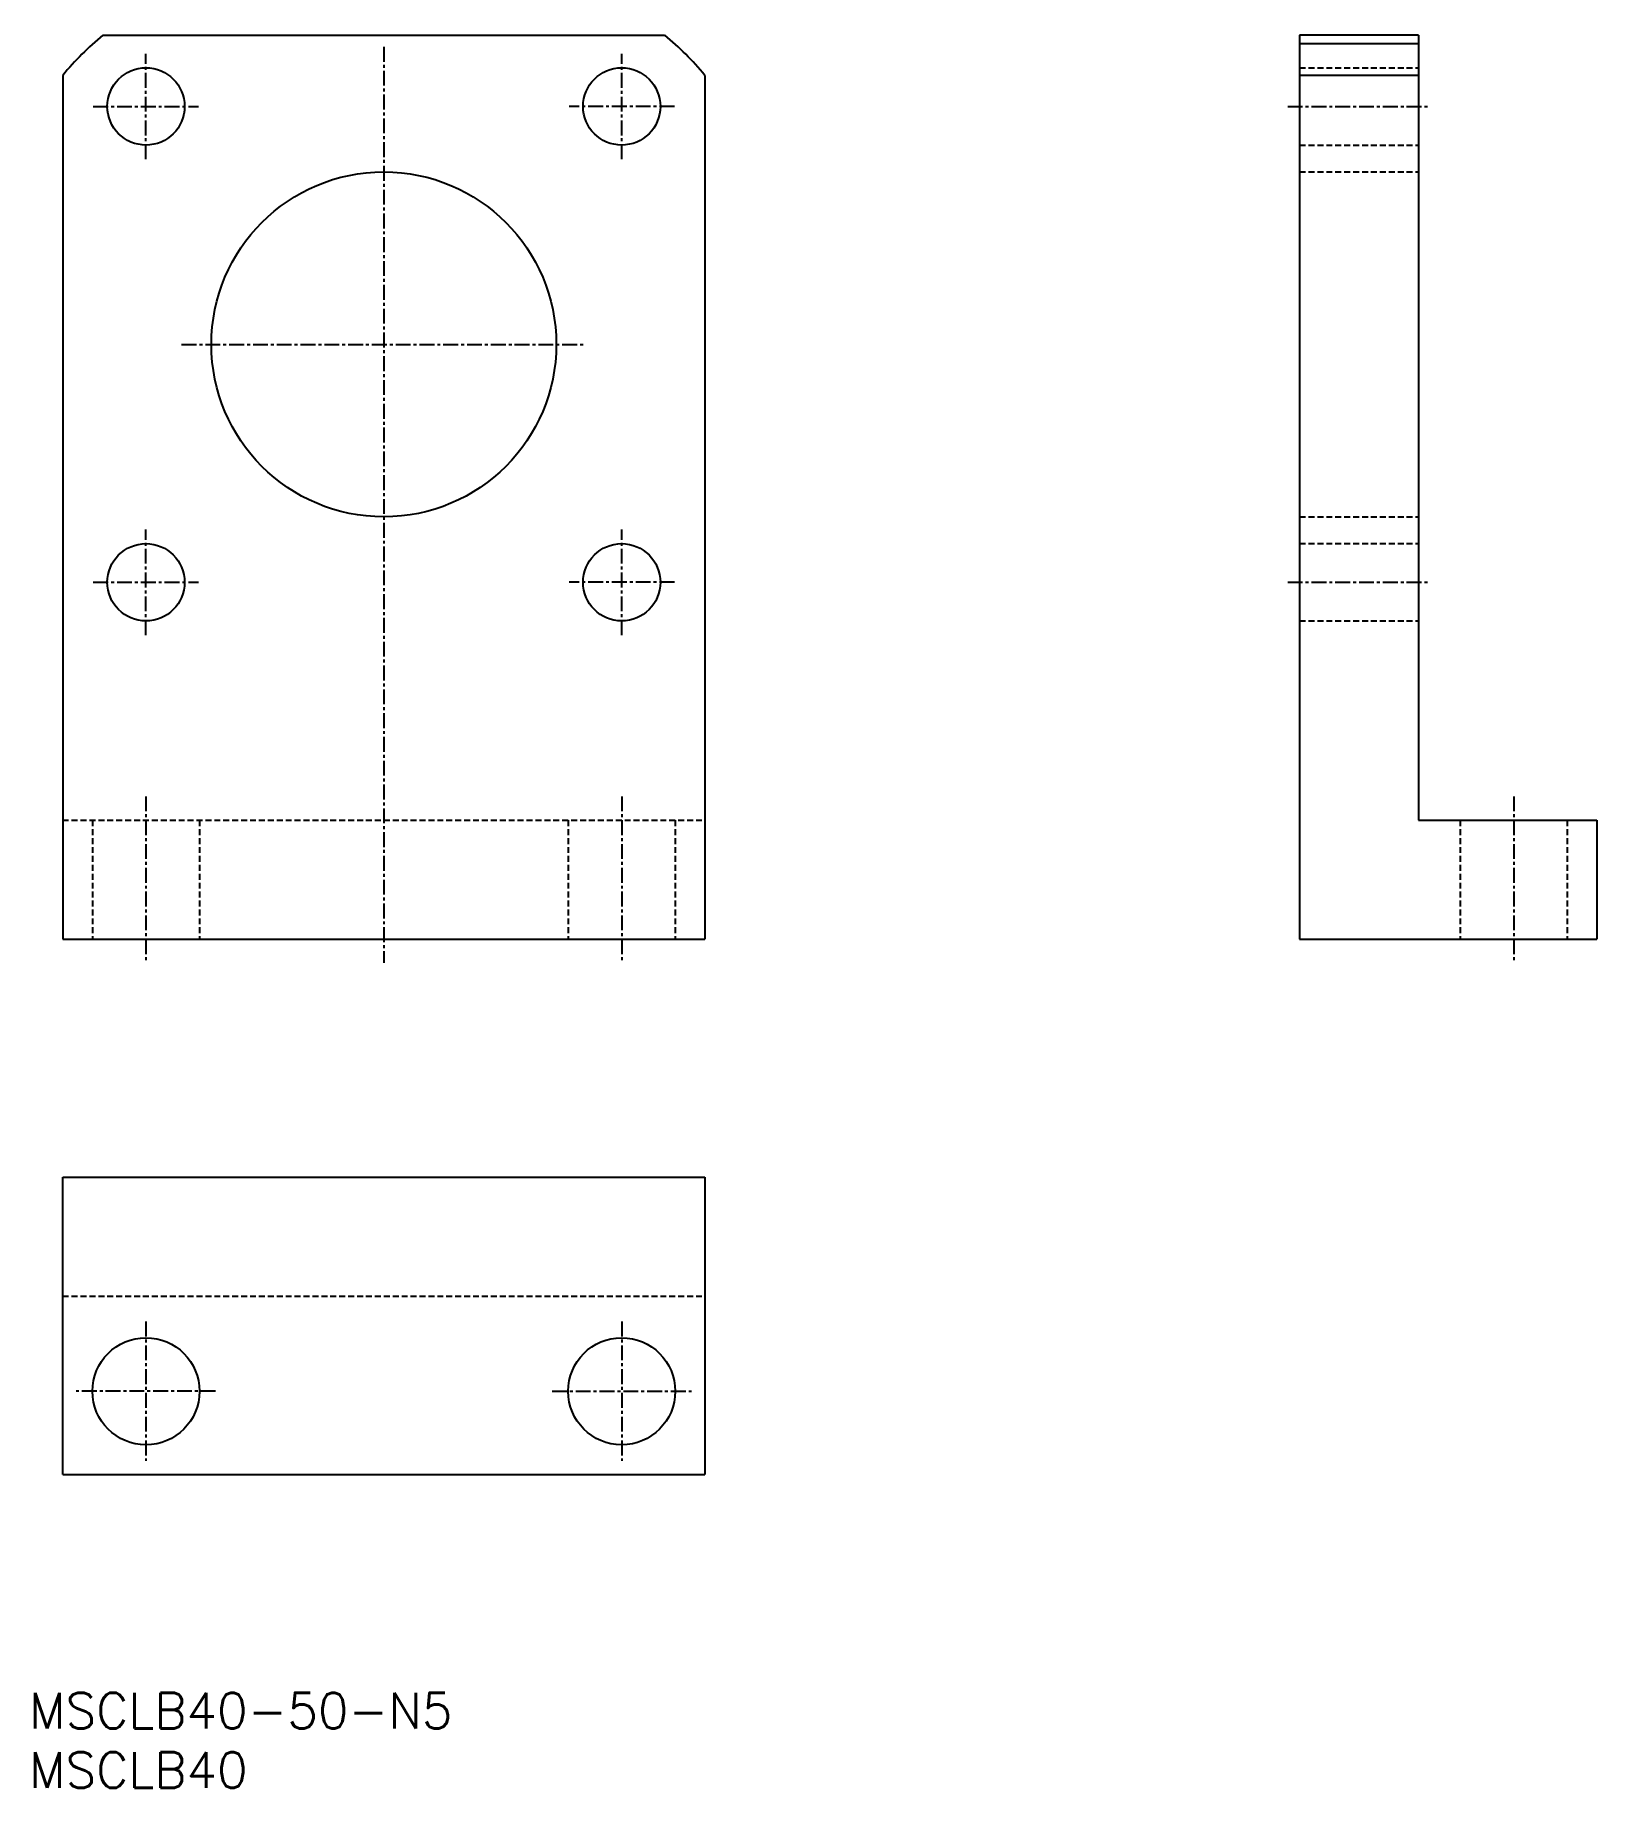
# Model space of a CAD drawing. Extents: x 97 to 228, y 15 to 162.
import ezdxf
from ezdxf.enums import TextEntityAlignment as Align

# ---------------------------------------------------------------- set-up
doc = ezdxf.new("R2010")
doc.units = 0
doc.linetypes.add('CENTER', pattern=[2, 1.25, -0.25, 0.25, -0.25])
doc.linetypes.add('DASHED', pattern=[0.75, 0.5, -0.25])
doc.layers.get('0').update_dxf_attribs({"linetype": 'CONTINUOUS'})
doc.layers.add('CENTER', color=1, linetype='CENTER')
doc.styles.get("Standard").update_dxf_attribs({"font": 'txt.shx', "bigfont": 'extfont.shx'})

msp = doc.modelspace()

# ---------------------------------------------------------------- linework, layer by layer
at = {"color": 7, "linetype": 'CONTINUOUS'}
for p, q in [((102.67, 162.39), (149.89, 162.39)), ((213.28, 162.39), (203.28, 162.39)), ((203.28, 162.39), (203.28, 86.39)), ((213.28, 162.39), (213.28, 96.39)), ((213.28, 161.64), (203.28, 161.64)), ((99.28, 159), (99.28, 86.39)), ((153.28, 159), (153.28, 86.39)), ((213.28, 159), (203.28, 159)), ((213.28, 96.39), (228.28, 96.39)), ((228.28, 96.39), (228.28, 86.39)), ((99.28, 86.39), (153.28, 86.39)), ((203.28, 86.39), (228.28, 86.39)), ((99.28, 41.39), (99.28, 66.39)), ((99.28, 66.39), (153.28, 66.39)), ((153.28, 66.39), (153.28, 41.39)), ((99.28, 41.39), (153.28, 41.39))]:
    msp.add_line(p, q, dxfattribs=at)
at = {"color": 3, "linetype": 'DASHED'}
for p, q in [((203.28, 159.64), (213.28, 159.64)), ((203.28, 153.14), (213.28, 153.14)), ((203.28, 150.89), (213.28, 150.89)), ((203.28, 150.89), (213.28, 150.89)), ((203.28, 121.89), (213.28, 121.89)), ((203.28, 121.89), (213.28, 121.89)), ((203.28, 119.64), (213.28, 119.64)), ((203.28, 113.14), (213.28, 113.14)), ((99.28, 96.39), (153.28, 96.39)), ((101.78, 96.39), (101.78, 86.39)), ((110.78, 96.39), (110.78, 86.39)), ((141.78, 96.39), (141.78, 86.39)), ((150.78, 96.39), (150.78, 86.39)), ((216.78, 96.39), (216.78, 86.39)), ((225.78, 96.39), (225.78, 86.39)), ((99.28, 56.39), (153.28, 56.39))]:
    msp.add_line(p, q, dxfattribs=at)
at = {"color": 7, "linetype": 'CONTINUOUS'}
for centre, radius in [((106.28, 156.39), 3.25), ((146.28, 156.39), 3.25), ((126.28, 136.39), 14.5), ((106.28, 116.39), 3.25), ((146.28, 116.39), 3.25), ((106.28, 48.39), 4.5), ((146.28, 48.39), 4.5)]:
    msp.add_circle(centre, radius, dxfattribs=at)
for centre, start, end in [((119.28, 142.39), 129.7151, 140.2848), ((133.28, 142.39), 39.7152, 50.2849)]:
    msp.add_arc(centre, 26, start, end, dxfattribs=at)
at = {"layer": 'CENTER', "color": 1, "linetype": 'CENTER'}
for p, q in [((106.28, 151.96), (106.28, 160.82)), ((126.28, 161.39), (126.28, 84.39)), ((146.28, 151.96), (146.28, 160.82)), ((101.85, 156.39), (110.71, 156.39)), ((150.71, 156.39), (141.85, 156.39)), ((202.28, 156.39), (214.28, 156.39)), ((109.28, 136.39), (143.28, 136.39)), ((106.28, 111.96), (106.28, 120.82)), ((146.28, 111.96), (146.28, 120.82)), ((101.85, 116.39), (110.71, 116.39)), ((150.71, 116.39), (141.85, 116.39)), ((202.28, 116.39), (214.28, 116.39)), ((106.28, 98.39), (106.28, 84.39)), ((146.28, 98.39), (146.28, 84.39)), ((221.28, 98.39), (221.28, 84.39)), ((106.28, 54.25), (106.28, 42.53)), ((146.28, 54.25), (146.28, 42.53)), ((112.14, 48.39), (100.42, 48.39)), ((140.42, 48.39), (152.14, 48.39))]:
    msp.add_line(p, q, dxfattribs=at)

# ---------------------------------------------------------------- texts
at = {"color": 7, "linetype": 'CONTINUOUS'}
for s, p in [('MSCLB40-50-N5', (96.44, 21.55)), ('MSCLB40', (96.44, 16.55))]:
    msp.add_text(s, height=3, dxfattribs=at).set_placement(p, align=Align.MIDDLE_LEFT)

doc.saveas('drawing.dxf')
